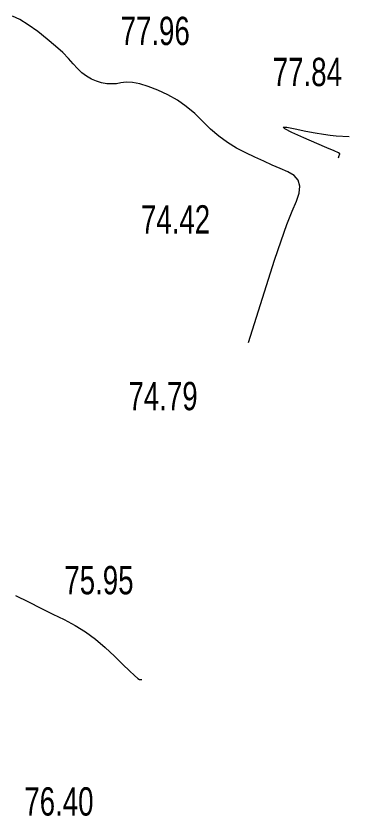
# Model space of a CAD drawing. Header units: metres. Extents: x 431726 to 434411, y 2469261 to 2472412.
# Drawn here: x 433650.9 to 433698, y 2471973 to 2472086 of the extents above; entities that cross this region are included whole.
import ezdxf

# ---------------------------------------------------------------- set-up
doc = ezdxf.new("R2010")
doc.units = ezdxf.units.M
doc.header["$MEASUREMENT"] = 0
doc.layers.add('CAO DO', color=8, linetype='Continuous', lineweight=18)
doc.layers.add('MH_DongMuc_Con', color=8, linetype='Continuous', lineweight=18)
doc.styles.get("Standard").update_dxf_attribs({"font": 'arial.ttf'})

msp = doc.modelspace()

# ---------------------------------------------------------------- linework, layer by layer
at = {"layer": 'MH_DongMuc_Con', "color": 8, "lineweight": 0}
for points, elevation in [([(433683.7730852055, 2472039.890734236), (433687.4756682332, 2472051.536398503), (433688.3967604705, 2472054.272210986), (433689.2170610874, 2472056.572166508), (433689.9365700838, 2472058.436265067), (433690.5552874599, 2472059.864506663), (433690.9616276473, 2472060.998323425), (433691.0440050779, 2472061.979147481), (433690.8024197514, 2472062.80697883), (433690.2368716683, 2472063.481817473), (433689.3473608281, 2472064.00366341), (433688.2676418692, 2472064.466658494), (433687.1314694294, 2472064.964944582), (433685.9388435089, 2472065.498521673), (433684.6897641076, 2472066.067389766), (433683.3842312255, 2472066.671548862), (433682.0745801346, 2472067.347765822), (433680.8131461071, 2472068.132807507), (433679.599929143, 2472069.026673917), (433678.4349292424, 2472070.029365051), (433677.318146405, 2472071.14088091), (433676.1906882387, 2472072.249861104), (433674.993662351, 2472073.244945245), (433673.7270687418, 2472074.126133334), (433672.3909074112, 2472074.893425369), (433670.9851783592, 2472075.546821351), (433669.6238924872, 2472076.065966262), (433668.4210606969, 2472076.430505086), (433667.3766829881, 2472076.640437821), (433666.490759361, 2472076.695764469), (433665.7632898154, 2472076.596485029), (433665.1061969707, 2472076.463609965), (433664.4314034465, 2472076.418149741), (433663.7389092424, 2472076.460104359), (433663.0287143586, 2472076.589473817), (433662.3008187952, 2472076.806258116), (433661.5801268424, 2472077.113055718), (433660.8915427905, 2472077.512465084), (433660.2350666397, 2472078.004486215), (433659.6106983898, 2472078.58911911), (433659.0184380409, 2472079.26636377), (433658.3564785523, 2472080.027041106), (433657.523012883, 2472080.861972032), (433656.5180410333, 2472081.771156548), (433655.341563003, 2472082.754594653), (433653.9935787923, 2472083.812286347), (433652.6428702702, 2472084.78805947), (433651.4582193059, 2472085.52574186), (433650.4396258993, 2472086.025333517)], 76), ([(433696.505736756, 2472065.991217998), (433696.6100832011, 2472066.319416896), (433696.6360414847, 2472066.396517748), (433696.6591592521, 2472066.46133525), (433696.6794365033, 2472066.513869401), (433696.6968732382, 2472066.554120203), (433696.5054972983, 2472066.67197915), (433695.8993365254, 2472066.957337739), (433694.8783909192, 2472067.41019597), (433693.4426604799, 2472068.030553844), (433691.5921452075, 2472068.818411359), (433689.8978458374, 2472069.567043012), (433688.9307631052, 2472070.0697233), (433688.6908970111, 2472070.326452221), (433689.178247555, 2472070.337229776), (433690.3928147369, 2472070.102055965), (433691.8861788563, 2472069.775883023), (433693.2099202125, 2472069.513663184), (433694.3640388055, 2472069.31539645), (433695.3485346354, 2472069.181082819), (433696.1634077022, 2472069.110722292), (433697.9885619153, 2472069.014762354)], 78), ([(433650.8421434611, 2472004.148342949), (433652.6879141072, 2472003.229802125), (433654.4527962659, 2472002.354957183), (433656.1367899372, 2472001.523808125), (433657.7398951212, 2472000.736354949), (433659.2747704669, 2471999.917132019), (433660.7540746232, 2471998.990673698), (433662.1778075905, 2471997.956979984), (433663.5459693683, 2471996.816050881), (433664.8585599569, 2471995.567886386), (433666.027231372, 2471994.395068435), (433666.9636356293, 2471993.480178964), (433667.6677727289, 2471992.823217973), (433668.1396426709, 2471992.424185461), (433668.3792454551, 2471992.283081428), (433668.6879184684, 2471992.252731947)], 76)]:
    msp.add_lwpolyline(points, dxfattribs=dict(at, elevation=elevation))

# ---------------------------------------------------------------- texts
at = {"layer": 'CAO DO', "color": 8, "lineweight": 0, "width": 0.7}
for s, p in [('77.96', (433665.7019, 2472081.922, 77.961998)), ('77.84', (433687.2089, 2472076.116, 77.836998)), ('74.42', (433668.5763, 2472055.288, 74.417999)), ('74.79', (433666.8147, 2472030.321, 74.785004)), ('75.95', (433657.7525, 2472004.31, 75.947998)), ('76.40', (433652.0977, 2471973.044, 76.402))]:
    msp.add_text(s, height=4, dxfattribs=at).set_placement(p)

doc.saveas('drawing.dxf')
